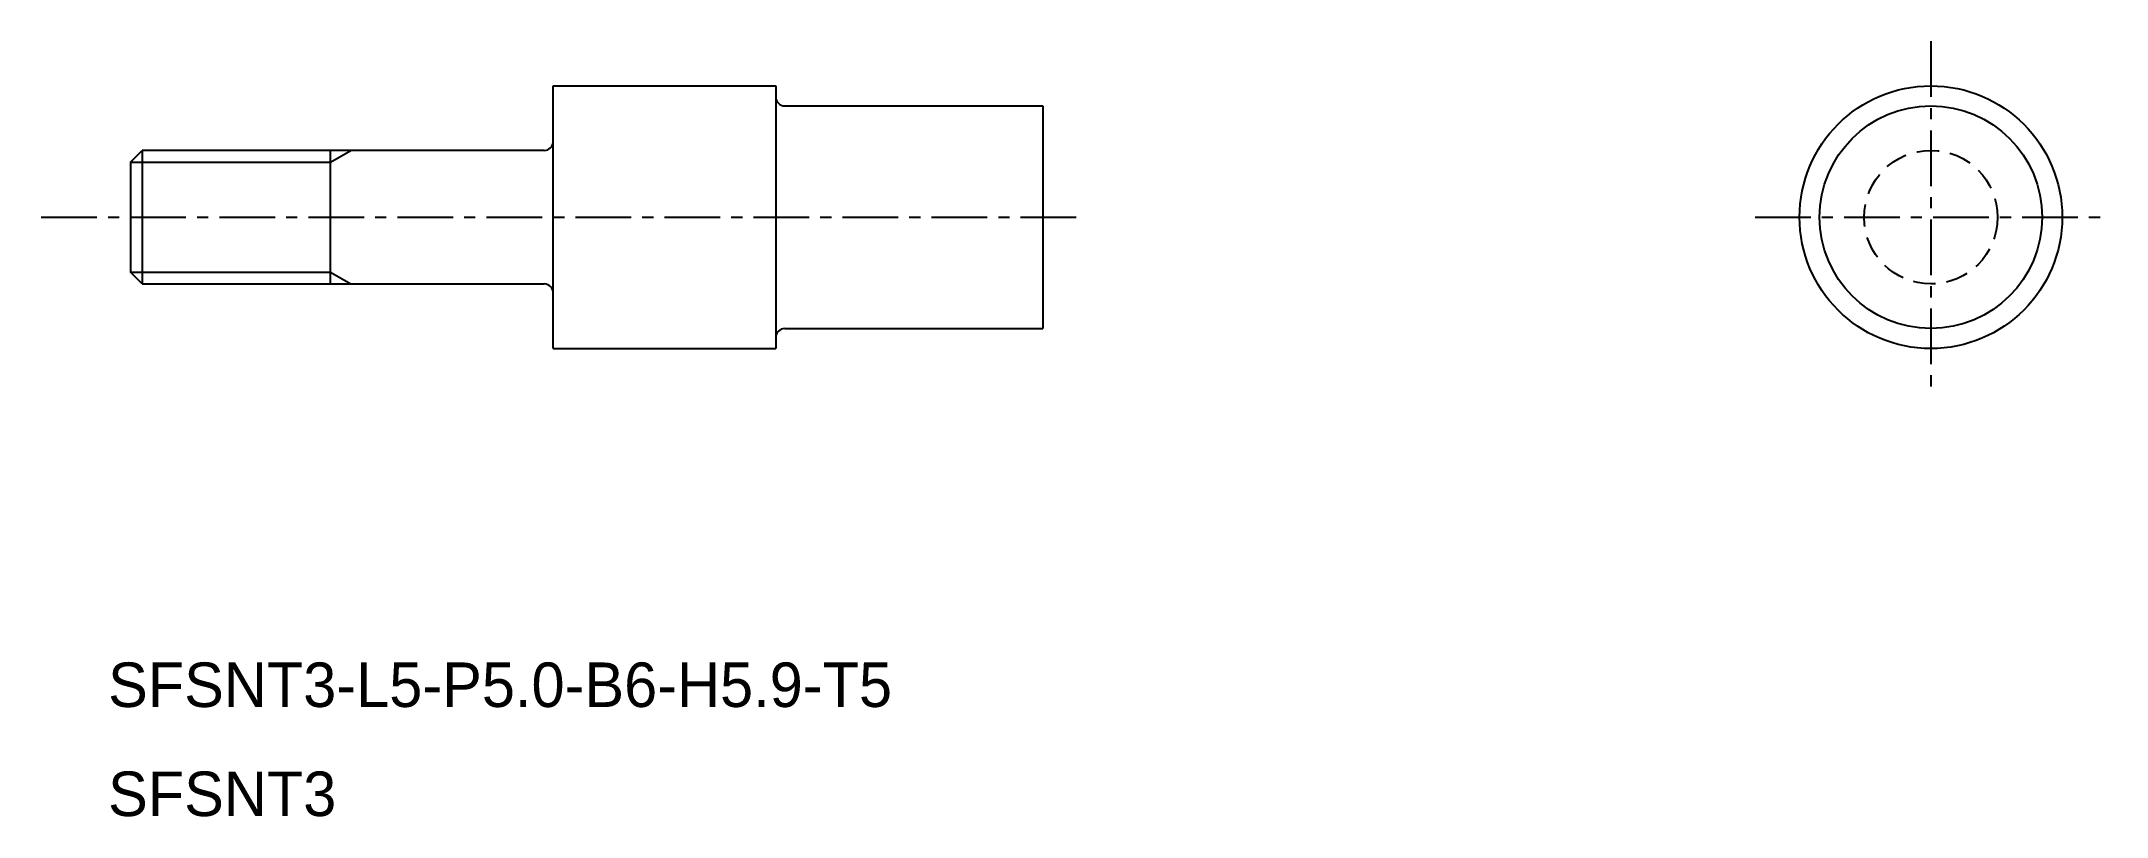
# Model space of a CAD drawing. Extents: x -1120.3 to -1073.9, y -610.5 to -593.1.
import ezdxf

# ---------------------------------------------------------------- set-up
doc = ezdxf.new("R2010")
doc.units = 0
doc.linetypes.add('CENTER', pattern=[2, 1.25, -0.25, 0.25, -0.25])
doc.linetypes.add('DASHED', pattern=[0.75, 0.5, -0.25])
doc.layers.get('0').update_dxf_attribs({"linetype": 'CONTINUOUS'})
doc.layers.add('CENTER', color=1, linetype='CENTER')

msp = doc.modelspace()

# ---------------------------------------------------------------- linework, layer by layer
at = {"color": 7, "linetype": 'CONTINUOUS'}
for p, q in [((-1108.787, -600.028), (-1108.787, -594.128)), ((-1108.787, -594.128), (-1103.787, -594.128)), ((-1103.787, -594.128), (-1103.787, -600.028)), ((-1103.587, -594.578), (-1097.787, -594.578)), ((-1097.787, -594.578), (-1097.787, -599.578)), ((-1118.287, -595.841), (-1118.025, -595.578)), ((-1108.987, -595.578), (-1118.025, -595.578)), ((-1118.025, -595.578), (-1118.025, -598.578)), ((-1113.787, -598.578), (-1113.787, -595.578)), ((-1118.287, -595.841), (-1118.287, -598.316)), ((-1118.025, -598.578), (-1118.287, -598.316)), ((-1118.025, -598.578), (-1108.987, -598.578)), ((-1103.587, -599.578), (-1097.787, -599.578)), ((-1108.787, -600.028), (-1103.787, -600.028))]:
    msp.add_line(p, q, dxfattribs=at)
at = {"color": 3}
for p, q in [((-1113.787, -595.841), (-1113.333, -595.578)), ((-1118.287, -595.841), (-1113.787, -595.841)), ((-1118.287, -598.316), (-1113.787, -598.316)), ((-1113.787, -598.316), (-1113.333, -598.578))]:
    msp.add_line(p, q, dxfattribs=at)
at = {"color": 7, "linetype": 'CONTINUOUS'}
for radius in [2.95, 2.5]:
    msp.add_circle((-1077.837, -597.078), radius, dxfattribs=at)
at = {"color": 3, "linetype": 'DASHED'}
msp.add_circle((-1077.837, -597.078), 1.5, dxfattribs=at)
at = {"color": 7, "linetype": 'CONTINUOUS'}
for centre, start, end in [((-1103.587, -594.378), 180, 270), ((-1108.987, -595.378), 270, 0), ((-1108.987, -598.778), 0, 90), ((-1103.587, -599.778), 90, 180)]:
    msp.add_arc(centre, 0.2, start, end, dxfattribs=at)
at = {"layer": 'CENTER', "color": 1, "linetype": 'CENTER'}
for p, q in [((-1077.837, -593.128), (-1077.837, -601.028)), ((-1120.287, -597.078), (-1096.787, -597.078)), ((-1081.787, -597.078), (-1073.887, -597.078))]:
    msp.add_line(p, q, dxfattribs=at)

# ---------------------------------------------------------------- texts
at = {"color": 7, "linetype": 'CONTINUOUS'}
for s, p in [('SFSNT3-L5-P5.0-B6-H5.9-T5 ', (-1118.787, -608.078)), ('SFSNT3', (-1118.787, -610.527))]:
    msp.add_text(s, height=1, dxfattribs=at).set_placement(p)

doc.saveas('drawing.dxf')
